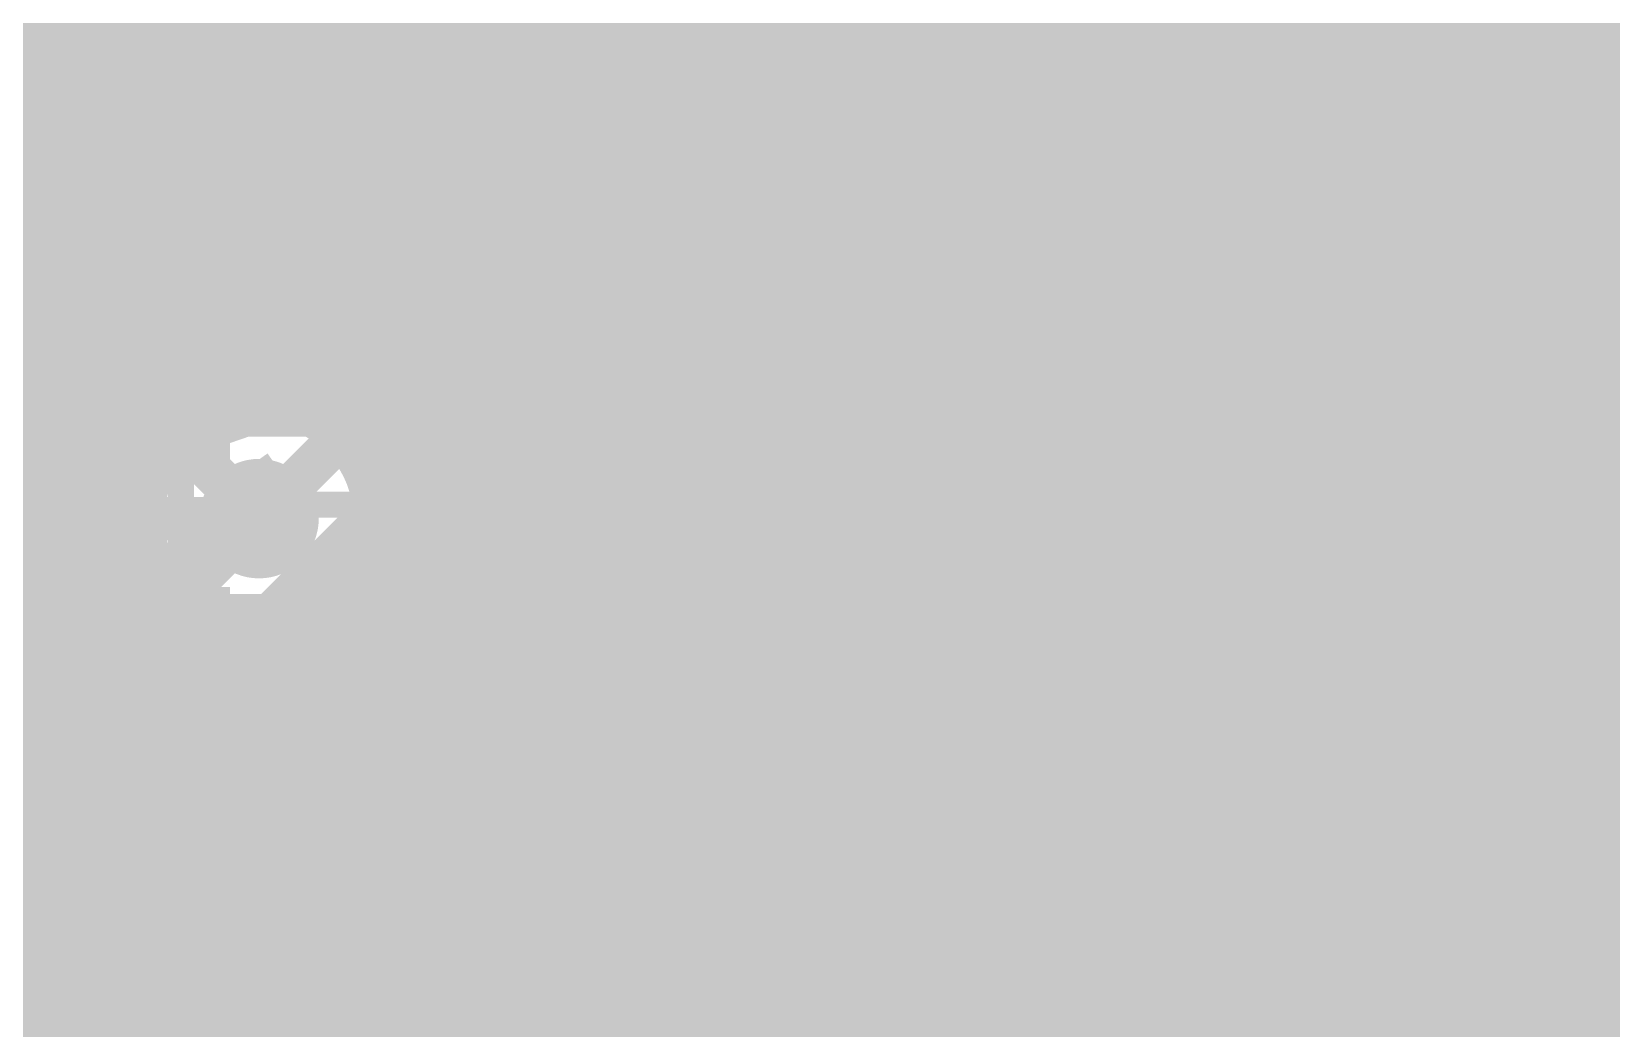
# Model space of a CAD drawing. Extents: x -5 to 112, y -62 to 71.
# Drawn here: x 43.12 to 52.38, y 54.79 to 60.64 of the extents above; entities that cross this region are included whole.
import ezdxf

# ---------------------------------------------------------------- set-up
doc = ezdxf.new("R2010")
doc.units = 0
doc.header["$MEASUREMENT"] = 0
doc.layers.get('0').update_dxf_attribs({"linetype": 'CONTINUOUS'})
for name, color, linetype in [('25-336-0_BOT', 7, 'CONTINUOUS'), ('25-336-0_DRD', 7, 'CONTINUOUS'), ('25-336-0_DRL', 2, 'CONTINUOUS'), ('25-336-0_IN1', 4, 'CONTINUOUS'), ('25-336-0_IN2', 3, 'CONTINUOUS'), ('25-336-0_SMT', 10, 'CONTINUOUS'), ('25-336-0_SPT', 14, 'CONTINUOUS'), ('25-336-0_SST', 9, 'CONTINUOUS'), ('25-336-0_TOP', 12, 'CONTINUOUS'), ('THRUHOLE_TAP', 8, 'CONTINUOUS')]:
    doc.layers.add(name, color=color, linetype=linetype)

# ---------------------------------------------------------------- blocks, each defined once
blk = doc.blocks.new('ROUND_11')
at = {"const_width": 0.35052}
blk.add_lwpolyline([(-0.17526, 0, 1), (0.17526, 0, 1)], format="xyb", close=True, dxfattribs=at)
blk = doc.blocks.new('ROUND_81')
at = {"const_width": 0.10033}
blk.add_lwpolyline([(-0.050164, 0, 1), (0.050164, 0, 1)], format="xyb", close=True, dxfattribs=at)
blk = doc.blocks.new('ROUND_82')
at = {"const_width": 0.10033}
blk.add_lwpolyline([(-0.050164, 0, 1), (0.050164, 0, 1)], format="xyb", close=True, dxfattribs=at)
blk = doc.blocks.new('ROUND_65')
at = {"const_width": 0.35052}
blk.add_lwpolyline([(-0.17526, 0, 1), (0.17526, 0, 1)], format="xyb", close=True, dxfattribs=at)
blk = doc.blocks.new('ROUND_68')
at = {"const_width": 0.35052}
blk.add_lwpolyline([(-0.17526, 0, 1), (0.17526, 0, 1)], format="xyb", close=True, dxfattribs=at)
blk = doc.blocks.new('RECTANGLE_2')
blk.add_solid([(0.4826, 0.4064), (0.4826, -0.4064), (-0.4826, 0.4064), (-0.4826, -0.4064)])
blk = doc.blocks.new('RECTANGLE_41')
blk.add_solid([(0.508, 0.635), (0.508, -0.635), (-0.508, 0.635), (-0.508, -0.635)])
blk = doc.blocks.new('ROUND_73')
at = {"const_width": 0.10033}
blk.add_lwpolyline([(-0.050164, 0, 1), (0.050164, 0, 1)], format="xyb", close=True, dxfattribs=at)

msp = doc.modelspace()

# ---------------------------------------------------------------- linework, layer by layer
at = {"layer": '25-336-0_BOT', "const_width": 0.254}
for points in [[(43.1292, 70.231), (43.1292, 57.23636)], [(43.3578, 70.231), (43.3578, 57.46496)], [(43.5864, 70.231), (43.5864, 57.69356)], [(43.815, 70.231), (43.815, 58.0263)], [(44.0436, 70.231), (44.0436, 58.32856)], [(44.2722, 70.231), (44.2722, 58.44032)], [(44.5008, 70.231), (44.5008, 58.46318)], [(44.7294, 70.231), (44.7294, 58.40476)], [(44.958, 70.231), (44.958, 58.23712)], [(45.1866, 70.231), (45.1866, 51.67376)], [(45.4152, 70.231), (45.4152, 51.73218)], [(45.6438, 70.231), (45.6438, 51.70932)], [(45.8724, 70.231), (45.8724, 51.59756)], [(46.101, 70.231), (46.101, 51.5112)], [(46.3296, 70.231), (46.3296, 51.5112)], [(46.5582, 70.231), (46.5582, 51.5112)], [(46.7868, 70.231), (46.7868, 51.5112)], [(47.0154, 70.231), (47.0154, 51.5112)], [(47.244, 70.231), (47.244, 51.5112)], [(47.4726, 70.231), (47.4726, 51.5112)], [(47.7012, 70.231), (47.7012, 51.5112)], [(47.9298, 70.231), (47.9298, 51.5112)], [(48.1584, 70.231), (48.1584, 51.5112)], [(48.387, 70.231), (48.387, 51.5112)], [(48.6156, 70.231), (48.6156, 51.5112)], [(48.8442, 70.231), (48.8442, 51.5112)], [(49.0728, 70.231), (49.0728, 51.5112)], [(49.3014, 70.231), (49.3014, 51.5112)], [(49.53, 70.231), (49.53, 51.43246)], [(49.7586, 70.231), (49.7586, 51.21656)], [(49.9872, 70.231), (49.9872, 50.98796)], [(50.2158, 70.231), (50.2158, 50.75936)], [(50.4444, 70.231), (50.4444, 50.53076)], [(52.0446, 70.231), (52.0446, 54.737)], [(52.2732, 70.231), (52.2732, 54.9275)], [(52.5018, 70.231), (52.5018, 54.99862)], [(50.673, 61.73216), (50.673, 53.213)], [(51.816, 61.52388), (51.816, 54.5084)], [(50.9016, 61.4299), (50.9016, 53.594)], [(51.1302, 61.31814), (51.1302, 53.8226)], [(51.3588, 61.29782), (51.3588, 54.0512)], [(51.5874, 61.35624), (51.5874, 54.2798)], [(55.2958, 60.579), (34.7472, 60.579)], [(55.2958, 60.3504), (34.7472, 60.3504)], [(55.2958, 60.1218), (34.7472, 60.1218)], [(55.2958, 59.8932), (34.7472, 59.8932)], [(55.2958, 59.6646), (34.7472, 59.6646)], [(55.2958, 59.436), (34.7472, 59.436)], [(55.2958, 59.2074), (34.7472, 59.2074)], [(55.11038, 58.9788), (34.7472, 58.9788)], [(54.90464, 58.7502), (34.7472, 58.7502)], [(54.8259, 58.5216), (34.7472, 58.5216)], [(43.99788, 58.293), (40.45712, 58.293)], [(54.83098, 58.293), (44.90212, 58.293)], [(43.83024, 58.0644), (40.62476, 58.0644)], [(54.91988, 58.0644), (45.06976, 58.0644)], [(43.7769, 57.8866), (42.47896, 56.58866)], [(43.7261, 57.8358), (40.68318, 57.8358)], [(42.799, 48.895), (42.799, 56.261), (44.323, 57.785), (44.45, 57.785)], [(55.15102, 57.8358), (45.12818, 57.8358)], [(43.4975, 57.6072), (40.66032, 57.6072)], [(55.0545, 57.6072), (45.10532, 57.6072)], [(43.2689, 57.3786), (40.54856, 57.3786)], [(44.958, 57.33288), (44.958, 51.50612)], [(54.8259, 57.3786), (44.99356, 57.3786)], [(43.0403, 57.15), (40.2463, 57.15)], [(54.28488, 57.15), (44.6913, 57.15)], [(44.7294, 57.16524), (44.7294, 46.3042)], [(44.30522, 57.11952), (43.2562, 56.0705)], [(44.2722, 57.0865), (44.2722, 46.3042)], [(44.5008, 57.10682), (44.5008, 46.3042)], [(44.0436, 56.8579), (44.0436, 46.3042)], [(54.11724, 56.9214), (44.10456, 56.9214)], [(54.05882, 56.6928), (43.87596, 56.6928)], [(43.815, 56.6293), (43.815, 46.3042)], [(43.5864, 56.4007), (43.5864, 46.3042)], [(54.07914, 56.4642), (43.64736, 56.4642)], [(54.1909, 56.2356), (43.41876, 56.2356)], [(43.3578, 56.1721), (43.3578, 49.28108)], [(43.2562, 56.0705), (43.2562, 49.39792)], [(54.49316, 56.007), (43.2562, 56.007)], [(59.6773, 55.7784), (43.2562, 55.7784)], [(59.6773, 55.5498), (43.2562, 55.5498)], [(59.6773, 55.3212), (43.2562, 55.3212)], [(59.6773, 55.0926), (43.2562, 55.0926)], [(52.17668, 54.864), (43.2562, 54.864)], [(52.11318, 54.80558), (50.85588, 53.55082)]]:
    msp.add_lwpolyline(points, dxfattribs=at)
for points in [[(44.45, 58.46572, 0.3709856), (43.7769, 57.8866)], [(45.13072, 57.785, 0.4142136), (44.45, 58.46572)], [(44.45, 57.10428, 0.4142136), (45.13072, 57.785)], [(44.30522, 57.11952, 0.053606), (44.45, 57.10395)], [(52.578, 55.0037, 0.1989129), (52.12001, 54.81399)]]:
    msp.add_lwpolyline(points, format="xyb", dxfattribs=at)
at = {"layer": '25-336-0_DRD', "const_width": 0.254}
for points in [[(52.578, 63.246), (50.038, 60.706)], [(51.181, 59.817), (48.641, 57.277)], [(51.181, 57.277), (48.641, 59.817)], [(46.99, 59.69), (44.45, 57.15)], [(46.99, 57.15), (44.45, 59.69)], [(46.99, 59.69), (44.45, 57.15)], [(46.99, 57.15), (44.45, 59.69)], [(45.72, 59.055), (43.18, 56.515)], [(45.72, 56.515), (43.18, 59.055)], [(43.1038, 57.7088), (40.5638, 55.1688)], [(43.1038, 55.1688), (40.5638, 57.7088)], [(43.1038, 57.7088), (40.5638, 55.1688)], [(43.1038, 55.1688), (40.5638, 57.7088)], [(49.9872, 57.7088), (47.4472, 55.1688)], [(49.9872, 55.1688), (47.4472, 57.7088)], [(49.9872, 57.7088), (47.4472, 55.1688)], [(49.9872, 55.1688), (47.4472, 57.7088)], [(52.2478, 57.7088), (49.7078, 55.1688)], [(52.2478, 55.1688), (49.7078, 57.7088)], [(52.2478, 57.7088), (49.7078, 55.1688)], [(52.2478, 55.1688), (49.7078, 57.7088)], [(52.2478, 57.7088), (49.7078, 55.1688)], [(52.2478, 55.1688), (49.7078, 57.7088)]]:
    msp.add_lwpolyline(points, dxfattribs=at)
at = {"layer": '25-336-0_IN1', "const_width": 0.254}
for points in [[(43.1546, 69.85), (43.1546, 49.47412)], [(43.3832, 69.85), (43.3832, 49.24298)], [(43.6118, 69.85), (43.6118, 39.51478)], [(43.8404, 69.85), (43.8404, 58.08472)], [(44.069, 69.85), (44.069, 58.34888)], [(44.2976, 69.85), (44.2976, 58.44794)], [(44.5262, 69.85), (44.5262, 58.46064)], [(44.7548, 69.85), (44.7548, 58.39206)], [(44.9834, 69.85), (44.9834, 58.20664)], [(45.212, 69.85), (45.212, 51.68392)], [(45.4406, 69.85), (45.4406, 51.73218)], [(45.6692, 69.85), (45.6692, 51.7017)], [(45.8978, 69.85), (45.8978, 51.57978)], [(46.1264, 69.85), (46.1264, 51.21402)], [(46.355, 69.85), (46.355, 40.1193)], [(46.5836, 69.85), (46.5836, 34.42208)], [(46.8122, 69.85), (46.8122, 34.28492)], [(47.0408, 69.85), (47.0408, 28.067)], [(47.2694, 69.85), (47.2694, 28.067)], [(47.498, 69.85), (47.498, 28.067)], [(47.7266, 69.85), (47.7266, 28.067)], [(47.9552, 69.85), (47.9552, 28.067)], [(48.1838, 69.85), (48.1838, 28.067)], [(48.4124, 69.85), (48.4124, 28.067)], [(48.641, 69.85), (48.641, 28.067)], [(48.8696, 69.85), (48.8696, 28.067)], [(49.0982, 69.85), (49.0982, 44.70908)], [(49.3268, 69.85), (49.3268, 44.91736)], [(49.5554, 69.85), (49.5554, 44.99356)], [(49.784, 69.85), (49.784, 44.99102)], [(50.0126, 69.85), (50.0126, 44.90212)], [(50.2412, 69.85), (50.2412, 44.67098)], [(50.4698, 69.85), (50.4698, 41.74236)], [(52.07, 69.85), (52.07, 52.72786)], [(52.2986, 69.85), (52.2986, 53.05044)], [(50.6984, 61.67374), (50.6984, 41.85412)], [(51.8414, 61.55436), (51.8414, 44.75988)], [(50.927, 61.41212), (50.927, 41.87698)], [(51.1556, 61.31306), (51.1556, 41.81856)], [(51.3842, 61.30036), (51.3842, 41.65092)], [(51.6128, 61.36894), (51.6128, 30.50032)], [(60.08116, 60.579), (34.74212, 60.579)], [(59.7789, 60.3504), (31.3182, 60.3504)], [(59.66714, 60.1218), (31.3182, 60.1218)], [(59.64682, 59.8932), (31.3182, 59.8932)], [(59.70524, 59.6646), (31.3182, 59.6646)], [(59.87288, 59.436), (31.3182, 59.436)], [(99.441, 59.2074), (31.3182, 59.2074)], [(55.11038, 58.9788), (31.3182, 58.9788)], [(54.90464, 58.7502), (31.3182, 58.7502)], [(54.8259, 58.5216), (31.3182, 58.5216)], [(43.99788, 58.293), (40.45712, 58.293)], [(54.83098, 58.293), (44.90212, 58.293)], [(43.83024, 58.0644), (40.62476, 58.0644)], [(54.91988, 58.0644), (45.06976, 58.0644)], [(43.77182, 57.8358), (40.68318, 57.8358)], [(55.15102, 57.8358), (45.12818, 57.8358)], [(43.79214, 57.6072), (40.66032, 57.6072)], [(99.441, 57.6072), (45.10532, 57.6072)], [(43.8404, 57.48274), (43.8404, 39.53002)], [(43.9039, 57.3786), (40.54856, 57.3786)], [(44.9834, 57.36336), (44.9834, 51.53152)], [(99.441, 57.3786), (44.99356, 57.3786)], [(44.069, 57.22112), (44.069, 39.50716)], [(44.20616, 57.15), (40.2463, 57.15)], [(54.28488, 57.15), (44.6913, 57.15)], [(44.7548, 57.17794), (44.7548, 44.9707)], [(44.2976, 57.12206), (44.2976, 44.48302)], [(44.5262, 57.10936), (44.5262, 44.84878)], [(54.11724, 56.9214), (31.3182, 56.9214)], [(54.05882, 56.6928), (31.3182, 56.6928)], [(54.07914, 56.4642), (31.3182, 56.4642)], [(54.1909, 56.2356), (31.3182, 56.2356)], [(54.49316, 56.007), (31.3182, 56.007)], [(89.34958, 55.7784), (31.3182, 55.7784)], [(89.281, 55.5498), (31.3182, 55.5498)], [(89.24798, 55.3212), (31.3182, 55.3212)], [(69.09816, 55.0926), (31.3182, 55.0926)], [(59.87288, 54.864), (31.3182, 54.864)]]:
    msp.add_lwpolyline(points, dxfattribs=at)
for points in [[(44.45, 58.46572, 0.4142136), (43.76928, 57.785)], [(45.13072, 57.785, 0.4142136), (44.45, 58.46572)], [(43.76928, 57.785, 0.4142136), (44.45, 57.10428)], [(44.45, 57.10428, 0.4142136), (45.13072, 57.785)]]:
    msp.add_lwpolyline(points, format="xyb", dxfattribs=at)
at = {"layer": '25-336-0_IN2', "const_width": 0.254}
for points in [[(43.1546, 69.85), (43.1546, 49.47412)], [(43.3832, 69.85), (43.3832, 49.24298)], [(43.6118, 69.85), (43.6118, 39.51478)], [(43.8404, 69.85), (43.8404, 58.08472)], [(44.069, 69.85), (44.069, 58.34888)], [(44.2976, 69.85), (44.2976, 58.44794)], [(44.5262, 69.85), (44.5262, 58.46064)], [(44.7548, 69.85), (44.7548, 58.39206)], [(44.9834, 69.85), (44.9834, 58.20664)], [(45.212, 69.85), (45.212, 51.68392)], [(45.4406, 69.85), (45.4406, 51.73218)], [(45.6692, 69.85), (45.6692, 51.7017)], [(45.8978, 69.85), (45.8978, 51.57978)], [(46.1264, 69.85), (46.1264, 51.21402)], [(46.355, 69.85), (46.355, 40.1193)], [(46.5836, 69.85), (46.5836, 34.42208)], [(46.8122, 69.85), (46.8122, 34.28492)], [(47.0408, 69.85), (47.0408, 28.067)], [(47.2694, 69.85), (47.2694, 28.067)], [(47.498, 69.85), (47.498, 28.067)], [(47.7266, 69.85), (47.7266, 28.067)], [(47.9552, 69.85), (47.9552, 28.067)], [(48.1838, 69.85), (48.1838, 28.067)], [(48.4124, 69.85), (48.4124, 28.067)], [(48.641, 69.85), (48.641, 28.067)], [(48.8696, 69.85), (48.8696, 28.067)], [(49.0982, 69.85), (49.0982, 44.70908)], [(49.3268, 69.85), (49.3268, 44.91736)], [(49.5554, 69.85), (49.5554, 44.99356)], [(49.784, 69.85), (49.784, 44.99102)], [(50.0126, 69.85), (50.0126, 44.90212)], [(50.2412, 69.85), (50.2412, 44.67098)], [(50.4698, 69.85), (50.4698, 41.74236)], [(52.07, 69.85), (52.07, 52.72786)], [(52.2986, 69.85), (52.2986, 53.05044)], [(50.6984, 61.67374), (50.6984, 41.85412)], [(51.8414, 61.55436), (51.8414, 44.75988)], [(50.927, 61.41212), (50.927, 41.87698)], [(51.1556, 61.31306), (51.1556, 41.81856)], [(51.3842, 61.30036), (51.3842, 41.65092)], [(51.6128, 61.36894), (51.6128, 30.50032)], [(60.08116, 60.579), (34.74212, 60.579)], [(59.7789, 60.3504), (15.90294, 60.3504)], [(59.66714, 60.1218), (15.91564, 60.1218)], [(59.64682, 59.8932), (15.84706, 59.8932)], [(59.70524, 59.6646), (15.66164, 59.6646)], [(59.87288, 59.436), (24.96312, 59.436)], [(99.441, 59.2074), (25.13076, 59.2074)], [(55.11038, 58.9788), (25.18918, 58.9788)], [(54.90464, 58.7502), (25.16632, 58.7502)], [(54.8259, 58.5216), (25.05456, 58.5216)], [(43.99788, 58.293), (40.45712, 58.293)], [(54.83098, 58.293), (44.90212, 58.293)], [(43.83024, 58.0644), (40.62476, 58.0644)], [(54.91988, 58.0644), (45.06976, 58.0644)], [(43.77182, 57.8358), (40.68318, 57.8358)], [(55.15102, 57.8358), (45.12818, 57.8358)], [(43.79214, 57.6072), (40.66032, 57.6072)], [(99.441, 57.6072), (45.10532, 57.6072)], [(43.8404, 57.48274), (43.8404, 39.53002)], [(43.9039, 57.3786), (40.54856, 57.3786)], [(44.9834, 57.36336), (44.9834, 51.53152)], [(99.441, 57.3786), (44.99356, 57.3786)], [(44.069, 57.22112), (44.069, 39.50716)], [(44.20616, 57.15), (40.2463, 57.15)], [(54.28488, 57.15), (44.6913, 57.15)], [(44.7548, 57.17794), (44.7548, 44.9707)], [(44.2976, 57.12206), (44.2976, 44.48302)], [(44.5262, 57.10936), (44.5262, 44.84878)], [(54.11724, 56.9214), (23.08352, 56.9214)], [(54.05882, 56.6928), (-3.937, 56.6928)], [(54.07914, 56.4642), (9.23798, 56.4642)], [(54.1909, 56.2356), (9.46912, 56.2356)], [(54.49316, 56.007), (9.55802, 56.007)], [(89.34958, 55.7784), (28.74264, 55.7784)], [(89.281, 55.5498), (28.92806, 55.5498)], [(89.24798, 55.3212), (28.99664, 55.3212)], [(69.09816, 55.0926), (28.98394, 55.0926)], [(59.87288, 54.864), (28.88488, 54.864)]]:
    msp.add_lwpolyline(points, dxfattribs=at)
for points in [[(44.45, 58.46572, 0.4142136), (43.76928, 57.785)], [(45.13072, 57.785, 0.4142136), (44.45, 58.46572)], [(43.76928, 57.785, 0.4142136), (44.45, 57.10428)], [(44.45, 57.10428, 0.4142136), (45.13072, 57.785)]]:
    msp.add_lwpolyline(points, format="xyb", dxfattribs=at)
at = {"layer": '25-336-0_SST', "const_width": 0.1524}
for points in [[(42.418, 58.674), (46.482, 58.674), (46.482, 63.246), (44.704, 63.246), (44.45, 62.992), (44.196, 63.246), (42.418, 63.246), (42.418, 58.674)], [(46.863, 58.674), (50.927, 58.674), (50.927, 63.246), (49.149, 63.246), (48.895, 62.992), (48.641, 63.246), (46.863, 63.246), (46.863, 58.674)], [(51.308, 58.674), (55.372, 58.674), (55.372, 63.246), (53.594, 63.246), (53.34, 62.992), (53.086, 63.246), (51.308, 63.246), (51.308, 58.674)], [(42.3545, 58.6105), (42.3545, 55.6895), (43.9928, 55.6895), (43.9928, 58.6105), (42.3545, 58.6105)], [(46.7995, 58.6105), (46.7995, 55.6895), (48.4378, 55.6895), (48.4378, 58.6105), (46.7995, 58.6105)], [(51.2445, 58.6105), (51.2445, 55.6895), (52.8828, 55.6895), (52.8828, 58.6105), (51.2445, 58.6105)], [(44.3738, 58.34126), (44.20362, 58.28284), (44.20362, 58.04408), (44.3738, 57.98566), (44.54398, 57.86628), (45.05198, 57.86628), (45.21962, 57.92724), (45.21962, 58.28284), (45.05198, 58.34126), (44.3738, 58.34126)], [(48.9458, 58.34126), (48.77562, 58.28284), (48.77562, 58.04408), (48.9458, 57.98566), (49.11598, 57.86628), (49.62398, 57.86628), (49.79162, 57.92724), (49.79162, 58.28284), (49.62398, 58.34126), (48.9458, 58.34126)], [(50.5714, 58.34634), (50.5714, 57.99074), (50.74158, 57.87136), (50.91176, 57.87136), (51.0794, 57.99074), (51.0794, 58.34634), (50.0634, 58.34634)], [(45.9994, 58.21934), (45.9994, 57.86374), (46.16958, 57.74436), (46.33976, 57.74436), (46.5074, 57.86374), (46.5074, 58.21934), (45.4914, 58.21934)], [(44.54398, 58.10504), (44.20362, 57.86628)], [(49.11598, 58.10504), (48.77562, 57.86628)], [(50.5714, 58.04916), (50.0634, 57.87136)], [(45.9994, 57.92216), (45.4914, 57.74436)], [(50.5714, 57.44972), (50.5714, 57.09412), (50.40376, 57.03316), (50.23358, 57.03316), (50.0634, 57.09412), (50.0634, 57.44972), (50.23358, 57.50814), (50.40376, 57.50814), (51.0794, 57.27192)], [(44.20362, 57.14746), (44.20362, 57.38368)], [(44.20362, 57.26684), (45.21962, 57.26684), (45.05198, 57.38368)], [(45.9994, 57.32272), (45.9994, 56.96712), (45.83176, 56.90616), (45.66158, 56.90616), (45.4914, 56.96712), (45.4914, 57.32272), (45.66158, 57.38114), (45.83176, 57.38114), (46.5074, 57.14492)], [(48.77562, 57.14746), (48.77562, 57.38368)], [(48.77562, 57.26684), (49.79162, 57.26684), (49.62398, 57.38368)], [(44.20362, 56.60644), (44.3738, 56.72328), (44.54398, 56.78424), (44.8818, 56.78424), (45.05198, 56.72328), (45.21962, 56.60644), (45.21962, 56.48706), (45.05198, 56.36768), (44.8818, 56.30926), (44.54398, 56.30926), (44.3738, 56.36768), (44.20362, 56.48706), (44.20362, 56.60644)], [(48.77562, 56.42864), (48.77562, 56.66486)], [(48.77562, 56.54548), (49.79162, 56.54548), (49.62398, 56.66486)], [(50.40376, 56.19496), (50.40376, 56.66994), (51.0794, 56.43372), (51.0794, 56.31434), (50.0634, 56.31434)], [(45.66158, 56.54294), (45.4914, 56.42356), (45.4914, 56.18734), (45.66158, 56.06796), (45.83176, 56.06796), (46.16958, 56.30672), (46.5074, 56.06796), (46.5074, 56.54294)], [(47.0916, 54.38394), (47.0916, 55.39994), (46.97476, 55.22976)], [(43.38066, 54.91988), (43.73626, 54.91988), (43.85564, 55.09006), (43.85564, 55.2577), (43.73626, 55.42788), (43.38066, 55.42788), (43.38066, 54.41188)], [(44.69384, 54.41188), (44.21886, 54.41188), (44.69384, 55.09006), (44.69384, 55.2577), (44.63542, 55.42788), (44.27982, 55.42788), (44.21886, 55.2577)], [(45.05706, 54.58206), (45.17644, 54.41188), (45.41266, 54.41188), (45.53204, 54.58206), (45.53204, 54.7497), (45.29582, 55.09006), (45.53204, 55.42788), (45.05706, 55.42788)], [(46.49216, 54.55412), (46.4312, 54.38394), (46.0756, 54.38394), (46.01718, 54.55412), (46.01718, 55.22976), (46.0756, 55.39994), (46.4312, 55.39994), (46.49216, 55.22976)], [(47.5742, 54.55412), (47.63516, 54.38394), (47.99076, 54.38394), (48.04918, 54.55412), (48.04918, 54.89194), (47.9298, 55.06212), (47.5742, 55.06212), (47.5742, 55.39994), (48.04918, 55.39994)], [(43.67784, 54.91988), (43.85564, 54.41188)]]:
    msp.add_lwpolyline(points, dxfattribs=at)
at = {"layer": '25-336-0_TOP', "const_width": 0.254}
for points in [[(51.308, 61.976), (52.324, 60.96), (52.324, 59.817)], [(50.927, 61.41212), (50.927, 56.0832)], [(51.1556, 61.31306), (51.1556, 56.0832)], [(51.3842, 61.2521), (51.3842, 58.5978)], [(48.8696, 61.1378), (48.8696, 56.0832)], [(47.879, 59.817), (47.879, 60.071), (46.99, 60.96), (34.417, 60.96), (34.29, 61.087)], [(48.7172, 60.7822), (48.7172, 58.8518)], [(49.0728, 60.7568), (48.7172, 60.7568)], [(50.7492, 60.7822), (49.0728, 60.7822), (49.0728, 58.8518)], [(49.911, 60.7822), (49.911, 59.817)], [(50.7492, 60.7822), (50.7492, 58.8518)], [(51.4858, 60.7568), (50.7492, 60.7568)], [(51.4858, 60.7822), (51.4858, 58.8518)], [(44.2722, 60.5028), (44.2722, 58.8518)], [(44.6278, 60.5028), (44.2722, 60.5028)], [(44.2976, 60.5028), (44.2976, 58.44794)], [(44.5262, 60.5028), (44.5262, 58.46064)], [(44.6278, 60.5028), (44.6278, 58.8518)], [(46.3042, 60.5028), (46.3042, 58.8518)], [(46.7995, 60.5028), (46.3042, 60.5028)], [(46.355, 60.5028), (46.355, 56.0832)], [(46.5836, 60.5028), (46.5836, 56.0832)], [(46.7995, 60.5028), (47.0408, 60.2615)], [(46.8122, 60.4901), (46.8122, 56.0832)], [(49.0728, 60.5282), (48.7172, 60.5282)], [(51.4858, 60.5282), (50.7492, 60.5282)], [(44.6278, 60.2996), (44.2722, 60.2996)], [(47.0027, 60.2996), (46.3042, 60.2996)], [(49.0728, 60.2996), (48.7172, 60.2996)], [(51.4858, 60.2996), (50.7492, 60.2996)], [(47.0408, 60.2615), (47.0408, 58.8518)], [(47.0408, 60.2615), (47.0408, 58.5978)], [(44.6278, 60.071), (44.2722, 60.071)], [(47.0408, 60.071), (46.3042, 60.071)], [(49.0728, 60.071), (48.7172, 60.071)], [(51.4858, 60.071), (50.7492, 60.071)], [(43.434, 59.817), (43.434, 58.1152), (43.18, 57.8612)], [(44.6278, 59.8424), (44.2722, 59.8424)], [(44.6278, 59.817), (45.466, 59.817)], [(45.72, 58.42), (45.466, 58.674), (45.466, 59.817)], [(45.72, 58.42), (45.466, 58.674), (45.466, 59.817)], [(45.466, 58.8518), (45.466, 59.817)], [(46.3042, 59.817), (45.466, 59.817)], [(47.0408, 59.8424), (46.3042, 59.8424)], [(47.879, 59.817), (47.879, 58.1152), (47.625, 57.8612)], [(49.0728, 59.8424), (48.7172, 59.8424)], [(49.0728, 59.817), (49.911, 59.817)], [(49.911, 58.547), (49.911, 59.817)], [(49.911, 58.8518), (49.911, 59.817)], [(50.7492, 59.817), (49.911, 59.817)], [(51.4858, 59.8424), (50.7492, 59.8424)], [(52.324, 59.817), (52.324, 58.1152), (52.07, 57.8612)], [(44.6278, 59.6138), (44.2722, 59.6138)], [(47.0408, 59.6138), (46.3042, 59.6138)], [(49.0728, 59.6138), (48.7172, 59.6138)], [(51.4858, 59.6138), (50.7492, 59.6138)], [(44.6278, 59.3852), (44.2722, 59.3852)], [(47.0408, 59.3852), (46.3042, 59.3852)], [(49.0728, 59.3852), (48.7172, 59.3852)], [(51.4858, 59.3852), (50.7492, 59.3852)], [(44.6278, 59.1566), (44.2722, 59.1566)], [(47.0408, 59.1566), (46.3042, 59.1566)], [(49.0728, 59.1566), (48.7172, 59.1566)], [(51.4858, 59.1566), (50.7492, 59.1566)], [(44.6278, 58.928), (44.2722, 58.928)], [(47.0408, 58.928), (46.3042, 58.928)], [(49.0728, 58.928), (48.7172, 58.928)], [(51.4858, 58.928), (50.7492, 58.928)], [(43.8912, 58.8518), (43.8912, 58.5978)], [(44.2722, 58.8518), (43.8912, 58.8518)], [(44.069, 58.8518), (44.069, 58.34888)], [(46.3042, 58.8518), (44.6278, 58.8518)], [(44.7548, 58.8518), (44.7548, 58.39206)], [(44.9834, 58.8518), (44.9834, 58.20664)], [(45.212, 58.8518), (45.212, 56.0832)], [(45.4406, 58.8518), (45.4406, 56.0832)], [(45.6692, 58.8518), (45.6692, 56.0832)], [(45.8978, 58.8518), (45.8978, 56.0832)], [(46.1264, 58.8518), (46.1264, 56.0832)], [(47.4218, 58.8518), (47.0408, 58.8518)], [(47.2694, 58.8518), (47.2694, 58.5978)], [(47.4218, 58.8518), (47.4218, 58.5978)], [(48.3362, 58.8518), (48.3362, 58.5978)], [(48.7172, 58.8518), (48.3362, 58.8518)], [(48.4124, 58.8518), (48.4124, 58.5978)], [(48.641, 58.8518), (48.641, 56.0832)], [(50.7492, 58.8518), (49.0728, 58.8518)], [(49.0982, 58.8518), (49.0982, 56.0832)], [(49.3268, 58.8518), (49.3268, 56.0832)], [(49.5554, 58.8518), (49.5554, 56.0832)], [(49.784, 58.8518), (49.784, 56.0832)], [(50.0126, 58.8518), (50.0126, 56.0832)], [(50.2412, 58.8518), (50.2412, 56.0832)], [(50.4698, 58.8518), (50.4698, 56.0832)], [(50.6984, 58.8518), (50.6984, 56.0832)], [(51.8668, 58.8518), (51.4858, 58.8518)], [(51.6128, 58.8518), (51.6128, 58.5978)], [(51.8414, 58.8518), (51.8414, 58.5978)], [(51.8668, 58.8518), (51.8668, 58.5978)], [(47.4218, 58.6994), (43.8912, 58.6994)], [(51.8668, 58.6994), (48.3362, 58.6994)], [(43.9928, 58.5978), (43.8912, 58.5978)], [(43.9928, 58.5978), (43.9928, 58.28792)], [(47.4218, 58.5978), (46.8122, 58.5978)], [(46.8122, 58.5978), (46.8122, 57.1754)], [(48.4378, 58.5978), (48.3362, 58.5978)], [(48.4378, 58.5978), (48.4378, 57.1754)], [(51.8668, 58.5978), (51.2572, 58.5978)], [(51.2572, 58.5978), (51.2572, 57.1754)], [(46.8122, 58.4708), (43.9928, 58.4708)], [(51.2572, 58.4708), (48.4378, 58.4708)], [(55.499, 58.42), (52.705, 55.626), (33.02, 55.626), (29.718, 52.324), (24.44496, 52.324), (24.16048, 52.60848), (22.8981, 52.60848)], [(46.8122, 58.2422), (44.95292, 58.2422)], [(51.2572, 58.2422), (48.4378, 58.2422)], [(46.8122, 58.0136), (45.09008, 58.0136)], [(51.2572, 58.0136), (48.4378, 58.0136)], [(44.45, 57.785), (43.2562, 57.785), (43.18, 57.8612)], [(46.8122, 57.785), (45.13072, 57.785)], [(51.2572, 57.785), (48.4378, 57.785)], [(46.8122, 57.5564), (45.09008, 57.5564)], [(51.2572, 57.5564), (48.4378, 57.5564)], [(46.8122, 57.3278), (44.95292, 57.3278)], [(44.9834, 57.36336), (44.9834, 56.0832)], [(51.2572, 57.3278), (48.4378, 57.3278)], [(43.9928, 57.28208), (43.9928, 57.1754)], [(44.069, 57.22112), (44.069, 56.0832)], [(43.9928, 57.1754), (43.9928, 57.1246)], [(44.7548, 57.17794), (44.7548, 56.0832)], [(48.4378, 57.1754), (48.4378, 57.1246)], [(51.2572, 57.1754), (51.2572, 57.1246)], [(43.9928, 57.1246), (43.9928, 56.0832)], [(46.8122, 57.0992), (43.9928, 57.0992)], [(44.2976, 57.12206), (44.2976, 56.0832)], [(44.5262, 57.10936), (44.5262, 56.0832)], [(46.8122, 57.1246), (46.8122, 56.0832)], [(48.4378, 57.1246), (48.4378, 56.0832)], [(51.2572, 57.0992), (48.4378, 57.0992)], [(51.2572, 57.1246), (51.2572, 56.0832)], [(46.8122, 56.8706), (43.9928, 56.8706)], [(51.2572, 56.8706), (48.4378, 56.8706)], [(54.737, 56.642), (54.483, 56.642), (52.959, 55.118), (33.401, 55.118), (30.099, 51.816), (24.257, 51.816), (23.9649, 52.1081), (22.8981, 52.1081)], [(46.8122, 56.642), (43.9928, 56.642)], [(51.2572, 56.642), (48.4378, 56.642)], [(43.18, 56.4388), (41.8338, 56.4388)], [(41.8338, 56.4388), (43.18, 56.4388)], [(42.3672, 56.4388), (43.18, 56.4388)], [(43.9928, 56.4388), (43.18, 56.4388)], [(46.8122, 56.4134), (43.9928, 56.4134)], [(46.8122, 56.4388), (47.625, 56.4388)], [(47.625, 56.4388), (48.7172, 56.4388)], [(47.625, 56.4388), (48.7172, 56.4388)], [(48.4378, 56.4388), (47.625, 56.4388)], [(51.2572, 56.4134), (48.4378, 56.4134)], [(50.9778, 56.4388), (52.07, 56.4388), (50.9778, 56.4388)], [(50.9778, 56.4388), (52.07, 56.4388)], [(51.2572, 56.4388), (52.07, 56.4388)], [(46.8122, 56.1848), (43.9928, 56.1848)], [(51.2572, 56.1848), (48.4378, 56.1848)], [(46.8122, 56.0832), (43.9928, 56.0832)], [(51.2572, 56.0832), (48.4378, 56.0832)]]:
    msp.add_lwpolyline(points, dxfattribs=at)
for points in [[(44.45, 58.46572, 0.1865751), (43.9921, 58.28869)], [(45.13072, 57.785, 0.4142136), (44.45, 58.46572)], [(44.45, 57.10428, 0.4142136), (45.13072, 57.785)], [(43.9928, 57.28208, 0.1865745), (44.45, 57.10532)]]:
    msp.add_lwpolyline(points, format="xyb", dxfattribs=at)

# ---------------------------------------------------------------- block references
at = {"layer": '25-336-0_BOT'}
for p in [(49.911, 58.547), (45.72, 58.42), (44.45, 57.785), (48.7172, 56.4388), (50.9778, 56.4388)]:
    msp.add_blockref('ROUND_11', p, dxfattribs=at)
at = {"layer": '25-336-0_DRL'}
for name, p in [('ROUND_82', (49.911, 58.547)), ('ROUND_82', (45.72, 58.42)), ('ROUND_81', (44.45, 57.785)), ('ROUND_82', (48.7172, 56.4388)), ('ROUND_82', (50.9778, 56.4388))]:
    msp.add_blockref(name, p, dxfattribs=at)
at = {"layer": '25-336-0_IN1'}
for name, p in [('ROUND_65', (49.911, 58.547)), ('ROUND_65', (45.72, 58.42)), ('ROUND_68', (44.45, 57.785)), ('ROUND_65', (48.7172, 56.4388)), ('ROUND_65', (50.9778, 56.4388))]:
    msp.add_blockref(name, p, dxfattribs=at)
at = {"layer": '25-336-0_IN2'}
for name, p in [('ROUND_65', (49.911, 58.547)), ('ROUND_65', (45.72, 58.42)), ('ROUND_68', (44.45, 57.785)), ('ROUND_65', (48.7172, 56.4388)), ('ROUND_65', (50.9778, 56.4388))]:
    msp.add_blockref(name, p, dxfattribs=at)
at = {"layer": '25-336-0_SMT'}
for name, p in [('RECTANGLE_41', (43.434, 59.817)), ('RECTANGLE_41', (45.466, 59.817)), ('RECTANGLE_41', (47.879, 59.817)), ('RECTANGLE_41', (49.911, 59.817)), ('RECTANGLE_41', (52.324, 59.817)), ('RECTANGLE_2', (43.18, 57.8612)), ('RECTANGLE_2', (47.625, 57.8612)), ('RECTANGLE_2', (52.07, 57.8612)), ('RECTANGLE_2', (43.18, 56.4388)), ('RECTANGLE_2', (47.625, 56.4388)), ('RECTANGLE_2', (52.07, 56.4388))]:
    msp.add_blockref(name, p, dxfattribs=at)
at = {"layer": '25-336-0_SPT'}
for name, p in [('RECTANGLE_41', (43.434, 59.817)), ('RECTANGLE_41', (45.466, 59.817)), ('RECTANGLE_41', (47.879, 59.817)), ('RECTANGLE_41', (49.911, 59.817)), ('RECTANGLE_41', (52.324, 59.817)), ('RECTANGLE_2', (43.18, 57.8612)), ('RECTANGLE_2', (47.625, 57.8612)), ('RECTANGLE_2', (52.07, 57.8612)), ('RECTANGLE_2', (43.18, 56.4388)), ('RECTANGLE_2', (47.625, 56.4388)), ('RECTANGLE_2', (52.07, 56.4388))]:
    msp.add_blockref(name, p, dxfattribs=at)
at = {"layer": '25-336-0_TOP'}
for name, p in [('RECTANGLE_41', (43.434, 59.817)), ('RECTANGLE_41', (45.466, 59.817)), ('RECTANGLE_41', (47.879, 59.817)), ('RECTANGLE_41', (49.911, 59.817)), ('RECTANGLE_41', (52.324, 59.817)), ('ROUND_11', (49.911, 58.547)), ('ROUND_11', (45.72, 58.42)), ('RECTANGLE_2', (43.18, 57.8612)), ('RECTANGLE_2', (47.625, 57.8612)), ('RECTANGLE_2', (52.07, 57.8612)), ('ROUND_11', (44.45, 57.785)), ('RECTANGLE_2', (43.18, 56.4388)), ('RECTANGLE_2', (47.625, 56.4388)), ('RECTANGLE_2', (52.07, 56.4388)), ('ROUND_11', (48.7172, 56.4388)), ('ROUND_11', (50.9778, 56.4388))]:
    msp.add_blockref(name, p, dxfattribs=at)
at = {"layer": 'THRUHOLE_TAP'}
for p in [(49.911, 58.547), (45.72, 58.42), (44.45, 57.785), (48.7172, 56.4388), (50.9778, 56.4388)]:
    msp.add_blockref('ROUND_73', p, dxfattribs=at)

doc.saveas('drawing.dxf')
